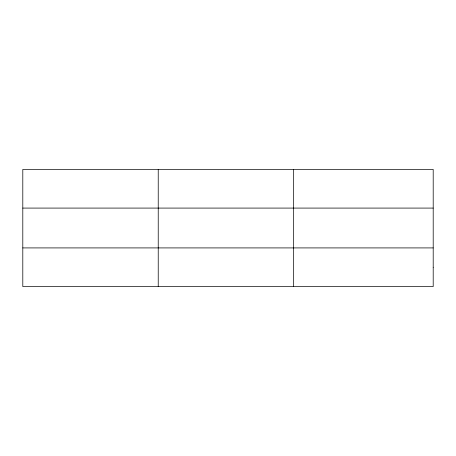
<?xml version="1.0" encoding="UTF-8"?>
<svg xmlns="http://www.w3.org/2000/svg" width="456" height="456" viewBox="0 0 456 456"><rect width="100%" height="100%" fill="white"/><g stroke="black" fill="none" stroke-linecap="round" stroke-linejoin="round"><path stroke-width="0.68" d="M158.232 169.427L158.232 286.573M293.664 169.427L293.664 286.573M22.8 208.084L433.2 208.084M22.8 247.916L433.2 247.916M433.2 267.245L433.2 286.573L22.8 286.573L22.8 169.427L433.2 169.427L433.2 267.245"/></g></svg>
